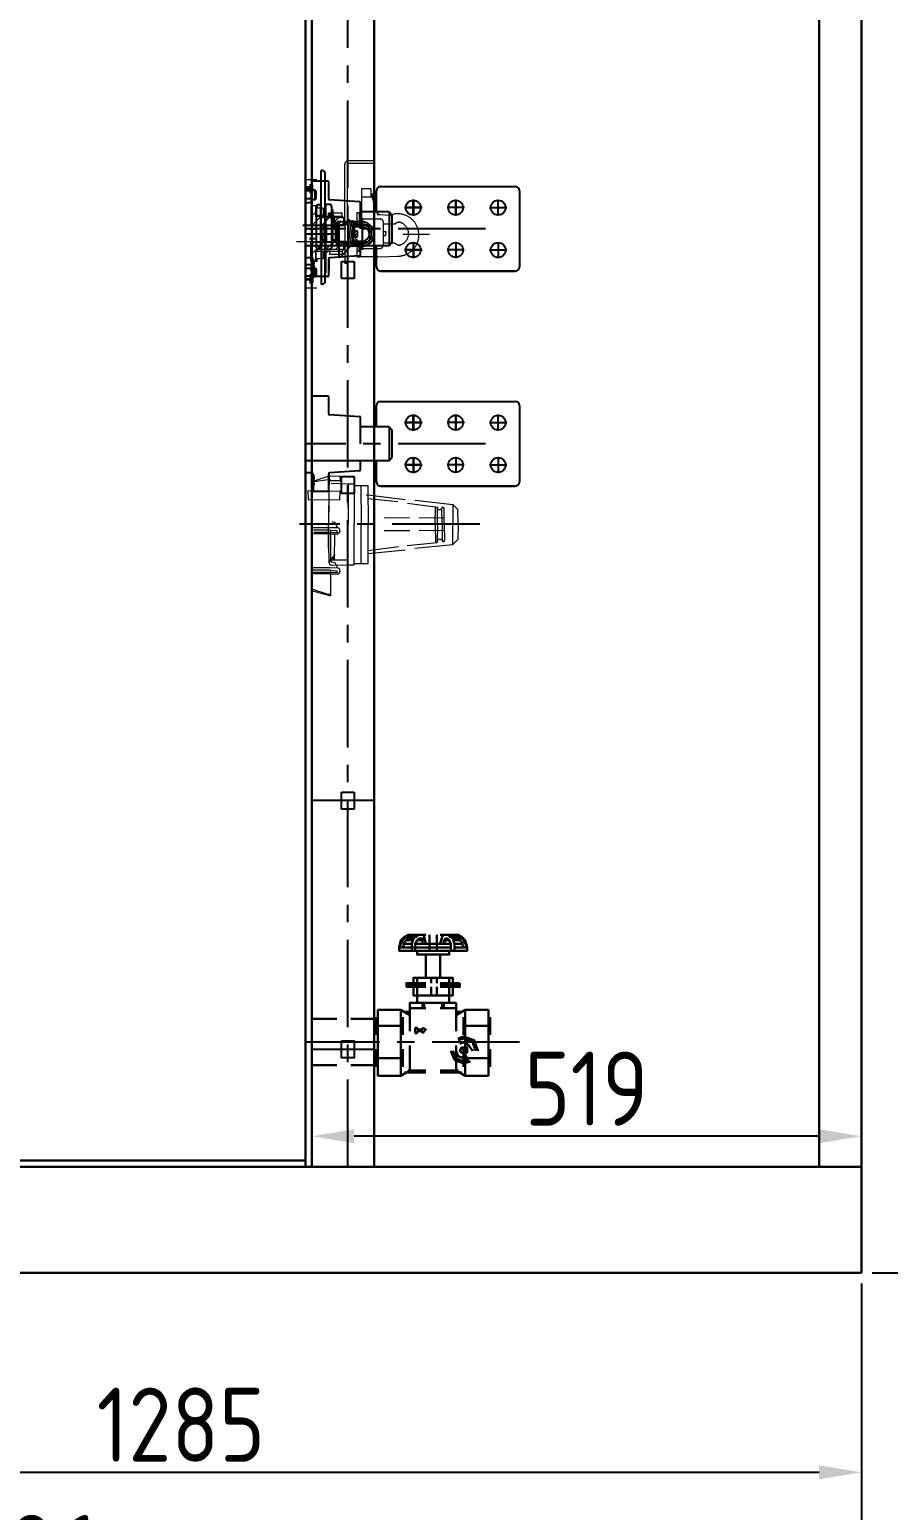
# Model space of a CAD drawing. Header units: millimetres. Extents: x 70841 to 133731, y -170061 to -164340.
# Drawn here: x 129976 to 130787, y -167430 to -166032 of the extents above; entities that cross this region are included whole.
import ezdxf

# ---------------------------------------------------------------- set-up
doc = ezdxf.new("R2010")
doc.units = ezdxf.units.MM
doc.header["$LTSCALE"] = 13
doc.linetypes.add('CENTER', pattern=[50.8, 31.75, -6.35, 6.35, -6.35])
doc.linetypes.add('CENTERX2', pattern=[101.6, 63.5, -12.7, 12.7, -12.7])
doc.layers.get('0').update_dxf_attribs({"color": 1, "linetype": 'CENTER'})
for name, color, linetype in [('1', 4, 'Continuous'), ('10', 1, 'Continuous'), ('C00-00-00', 7, 'Continuous'), ('器身绝缘0', 4, 'Continuous'), ('粗实线', 4, 'Continuous')]:
    doc.layers.add(name, color=color, linetype=linetype)
doc.layers.add('标注、文本', color=3, linetype='Continuous', lineweight=25)
doc.styles.get("Standard").update_dxf_attribs({"font": 'gbenor.shx', "bigfont": 'gbcbig.shx'})
doc.dimstyles.new('1-15', dxfattribs={"dimscale": 20, "dimtxt": 3.5, "dimasz": 2, "dimexe": 1.5, "dimexo": 0.5, "dimgap": 0.5, "dimtad": 1, "dimtoh": 1, "dimdec": 1, "dimdsep": 46, "dimtxsty": 'Standard', "dimcen": 2.5, "dimclrd": 3, "dimclre": 3, "dimclrt": 3, "dimadec": 0, "dimazin": 2, "dimtfac": 1, "dimtdec": 1, "dimtmove": 0, "dimatfit": 2, "dimfxl": 1, "dimarcsym": 0})

# ---------------------------------------------------------------- blocks, each defined once
blk = doc.blocks.new('A$C4C206FB1')
at = {"layer": '标注、文本', "color": 4, "lineweight": 30}
for points in [[(58.52, 85.61), (56.35, 84.53), (54.19, 82.36)], [(58.52, 84.53), (56.35, 83.45), (55.27, 82.36)], [(58.52, 83.45), (57.44, 82.36), (56.35, 81.28)], [(58.52, 82.36), (57.44, 82.36), (56.35, 81.28)], [(68.28, 85.61), (65.02, 85.61), (61.77, 83.45), (60.69, 80.2)], [(65.02, 83.45), (63.94, 82.36), (62.86, 80.2)], [(65.02, 82.36), (63.94, 82.36), (62.86, 80.2)], [(67.19, 80.2), (67.19, 82.36), (67.19, 83.45), (66.11, 83.45)], [(67.19, 82.36), (66.11, 82.36)], [(67.19, 82.36), (67.19, 80.2)], [(69.36, 80.2), (68.28, 84.53), (68.28, 85.61)], [(78.03, 80.2), (79.11, 84.53), (80.2, 85.61)], [(78.03, 85.61), (88.87, 85.61)], [(81.28, 83.45), (80.2, 82.36)], [(80.2, 80.2), (81.28, 82.36)], [(86.7, 80.2), (85.61, 83.45), (82.36, 85.61)], [(84.53, 80.2), (83.45, 82.36), (82.36, 83.45)], [(84.53, 80.2), (83.45, 82.36), (82.36, 82.36)], [(93.2, 82.36), (91.03, 84.53), (88.87, 85.61)], [(92.12, 82.36), (91.03, 83.45), (88.87, 84.53)], [(91.03, 81.28), (89.95, 82.36), (88.87, 83.45)], [(91.03, 81.28), (89.95, 82.36), (88.87, 82.36)], [(69.36, 75.86), (53.1, 75.86), (53.1, 78.03)], [(69.36, 75.86), (53.1, 75.86), (53.1, 78.03), (60.69, 78.03)], [(62.86, 75.86), (62.86, 80.2), (62.86, 78.03)], [(62.86, 78.03), (84.53, 78.03)], [(94.28, 78.03), (94.28, 75.86), (78.03, 75.86)], [(86.7, 78.03), (94.28, 78.03), (94.28, 75.86), (78.03, 75.86)], [(84.53, 75.86), (84.53, 80.2), (84.53, 78.03)], [(69.36, 55.27), (57.44, 55.27), (57.44, 56.35), (69.36, 56.35)], [(69.36, 54.19), (57.44, 54.19), (57.44, 55.27), (69.36, 55.27)], [(61.77, 56.35), (61.77, 59.61), (85.61, 59.61), (85.61, 56.35)], [(85.61, 54.19), (85.61, 48.77), (61.77, 48.77), (61.77, 54.19)], [(89.95, 56.35), (89.95, 55.27), (78.03, 55.27)], [(78.03, 56.35), (89.95, 56.35)], [(89.95, 55.27), (89.95, 54.19), (78.03, 54.19)], [(78.03, 55.27), (89.95, 55.27)], [(40.1, 40.1), (40.1, 30.34), (40.1, 10.84), (40.1, 0)], [(54.19, 40.1), (54.19, 30.34), (54.19, 10.84), (54.19, 0)], [(69.36, 41.18), (59.61, 41.18), (59.61, 44.43), (69.36, 44.43)], [(59.61, 41.18), (59.61, 27.09)], [(87.78, 44.43), (87.78, 41.18), (78.03, 41.18)], [(78.03, 44.43), (87.78, 44.43)], [(87.78, 41.18), (87.78, 27.09)], [(107.29, 40.1), (107.29, 30.34), (93.2, 30.34)], [(93.2, 40.1), (93.2, 30.34), (93.2, 10.84), (93.2, 0)], [(107.29, 40.1), (107.29, 30.34), (107.29, 10.84), (107.29, 0)], [(0, 34.68), (15.17, 34.68)], [(23.84, 34.68), (39.01, 34.68)], [(39.01, 24.93), (39.01, 35.76)], [(62.86, 29.26), (63.94, 29.26), (63.94, 28.18)], [(62.86, 29.26), (62.86, 28.18)], [(62.86, 26.01), (63.94, 26.01), (63.94, 27.09)], [(67.19, 26.01), (67.19, 27.09), (63.94, 27.09)], [(67.19, 29.26), (69.36, 28.18), (67.19, 26.01)], [(67.19, 29.26), (67.19, 28.18)], [(108.37, 24.93), (108.37, 35.76)], [(59.61, 18.42), (59.61, 3.25)], [(87.78, 18.42), (87.78, 3.25), (93.2, 0)], [(100.79, 15.17), (98.62, 21.67), (92.12, 23.84), (88.87, 22.76)], [(99.7, 15.17), (97.54, 20.59), (92.12, 22.76), (88.87, 21.67)], [(97.54, 15.17), (95.37, 18.42), (92.12, 20.59), (89.95, 19.51)], [(55.27, 16.26), (55.27, 5.42)], [(84.53, 15.17), (86.7, 9.75), (92.12, 7.59), (96.45, 8.67)], [(85.61, 15.17), (87.78, 10.84), (92.12, 8.67), (95.37, 9.75)], [(87.78, 15.17), (88.87, 11.92), (92.12, 10.84), (94.28, 11.92)], [(92.12, 16.26), (92.12, 5.42)], [(107.29, 10.84), (93.2, 10.84)], [(99.7, 15.17), (99.7, 16.26)], [(100.79, 15.17), (100.79, 16.26)], [(0, 6.5), (15.17, 6.5)], [(23.84, 6.5), (39.01, 6.5)], [(56.35, 2.17), (69.36, 2.17)], [(58.52, 3.25), (69.36, 3.25)], [(78.03, 3.25), (87.78, 3.25)], [(78.03, 3.25), (88.87, 3.25)], [(78.03, 2.17), (91.03, 2.17)]]:
    blk.add_lwpolyline(points, dxfattribs=at)
for points in [[(83.45, 75.86), (83.45, 73.69), (63.94, 73.69), (63.94, 75.86)], [(78.03, 73.69), (78.03, 59.61), (69.36, 59.61), (69.36, 73.69)], [(83.45, 48.77), (83.45, 44.43), (63.94, 44.43), (63.94, 48.77)], [(94.28, 15.17), (94.28, 17.34), (92.12, 17.34), (91.03, 17.34), (89.95, 15.17), (91.03, 14.09), (92.12, 14.09), (94.28, 14.09)], [(93.2, 15.17), (93.2, 16.26), (92.12, 16.26), (92.12, 15.17)]]:
    blk.add_lwpolyline(points, close=True, dxfattribs=at)
for points in [[(53.1, 78.03), (53.1, 78.03), (54.19, 82.36), (54.19, 82.36)], [(53.1, 78.03), (53.1, 78.03), (55.27, 82.36), (55.27, 82.36)], [(55.27, 78.03), (55.27, 78.03), (56.35, 81.28), (56.35, 81.28)], [(55.27, 78.03), (55.27, 78.03), (56.35, 81.28), (56.35, 81.28)], [(58.52, 85.61), (58.52, 85.61), (69.36, 85.61), (69.36, 85.61)], [(58.52, 84.53), (58.52, 84.53), (63.94, 84.53), (63.94, 84.53)], [(58.52, 83.45), (58.52, 83.45), (61.77, 83.45), (61.77, 83.45)], [(58.52, 82.36), (58.52, 82.36), (61.77, 82.36), (61.77, 82.36)], [(65.02, 83.45), (65.02, 83.45), (66.11, 83.45), (66.11, 83.45)], [(65.02, 82.36), (65.02, 82.36), (66.11, 82.36), (66.11, 82.36)], [(71.53, 85.61), (71.53, 85.61), (71.53, 75.86), (71.53, 75.86)], [(75.86, 85.61), (75.86, 85.61), (75.86, 75.86), (75.86, 75.86)], [(79.11, 84.53), (79.11, 84.53), (79.11, 85.61), (79.11, 85.61)], [(82.36, 85.61), (82.36, 85.61), (80.2, 85.61), (80.2, 85.61)], [(80.2, 82.36), (80.2, 82.36), (80.2, 80.2), (80.2, 80.2)], [(82.36, 83.45), (82.36, 83.45), (81.28, 83.45), (81.28, 83.45)], [(82.36, 82.36), (82.36, 82.36), (81.28, 82.36), (81.28, 82.36)], [(88.87, 84.53), (88.87, 84.53), (83.45, 84.53), (83.45, 84.53)], [(88.87, 83.45), (88.87, 83.45), (85.61, 83.45), (85.61, 83.45)], [(88.87, 82.36), (88.87, 82.36), (85.61, 82.36), (85.61, 82.36)], [(92.12, 78.03), (92.12, 78.03), (91.03, 81.28), (91.03, 81.28)], [(92.12, 78.03), (92.12, 78.03), (91.03, 81.28), (91.03, 81.28)], [(94.28, 78.03), (94.28, 78.03), (92.12, 82.36), (92.12, 82.36)], [(94.28, 78.03), (94.28, 78.03), (93.2, 82.36), (93.2, 82.36)], [(60.69, 78.03), (60.69, 78.03), (55.27, 78.03), (55.27, 78.03)], [(56.35, 80.2), (56.35, 80.2), (60.69, 80.2), (60.69, 80.2)], [(60.69, 80.2), (60.69, 80.2), (60.69, 75.86), (60.69, 75.86)], [(60.69, 78.03), (60.69, 78.03), (62.86, 78.03), (62.86, 78.03)], [(62.86, 80.2), (62.86, 80.2), (84.53, 80.2), (84.53, 80.2)], [(84.53, 78.03), (84.53, 78.03), (62.86, 78.03), (62.86, 78.03)], [(86.7, 80.2), (86.7, 80.2), (91.03, 80.2), (91.03, 80.2)], [(91.03, 80.2), (91.03, 80.2), (86.7, 80.2), (86.7, 80.2)], [(86.7, 80.2), (86.7, 80.2), (86.7, 75.86), (86.7, 75.86)], [(94.28, 78.03), (94.28, 78.03), (86.7, 78.03), (86.7, 78.03)], [(86.7, 78.03), (86.7, 78.03), (92.12, 78.03), (92.12, 78.03)], [(94.28, 75.86), (94.28, 75.86), (94.28, 78.03), (94.28, 78.03)], [(63.94, 59.61), (63.94, 59.61), (63.94, 56.35), (63.94, 56.35)], [(63.94, 54.19), (63.94, 54.19), (63.94, 48.77), (63.94, 48.77)], [(72.61, 59.61), (72.61, 59.61), (72.61, 56.35), (72.61, 56.35)], [(72.61, 54.19), (72.61, 54.19), (72.61, 48.77), (72.61, 48.77)], [(75.86, 59.61), (75.86, 59.61), (75.86, 56.35), (75.86, 56.35)], [(75.86, 54.19), (75.86, 54.19), (75.86, 48.77), (75.86, 48.77)], [(83.45, 59.61), (83.45, 59.61), (83.45, 56.35), (83.45, 56.35)], [(83.45, 54.19), (83.45, 54.19), (83.45, 48.77), (83.45, 48.77)], [(40.1, 40.1), (40.1, 40.1), (46.6, 40.1), (46.6, 40.1)], [(40.1, 30.34), (40.1, 30.34), (40.1, 40.1), (40.1, 40.1)], [(46.6, 40.1), (46.6, 40.1), (54.19, 40.1), (54.19, 40.1)], [(54.19, 40.1), (54.19, 40.1), (59.61, 36.85), (59.61, 36.85)], [(56.35, 39.01), (56.35, 39.01), (59.61, 39.01), (59.61, 39.01)], [(58.52, 37.93), (58.52, 37.93), (59.61, 37.93), (59.61, 37.93)], [(67.19, 44.43), (67.19, 44.43), (67.19, 41.18), (67.19, 41.18)], [(68.28, 44.43), (68.28, 44.43), (68.28, 41.18), (68.28, 41.18)], [(79.11, 44.43), (79.11, 44.43), (79.11, 41.18), (79.11, 41.18)], [(80.2, 44.43), (80.2, 44.43), (80.2, 41.18), (80.2, 41.18)], [(93.2, 40.1), (93.2, 40.1), (87.78, 36.85), (87.78, 36.85)], [(87.78, 39.01), (87.78, 39.01), (91.03, 39.01), (91.03, 39.01)], [(87.78, 37.93), (87.78, 37.93), (88.87, 37.93), (88.87, 37.93)], [(107.29, 40.1), (107.29, 40.1), (93.2, 40.1), (93.2, 40.1)], [(40.1, 30.34), (40.1, 30.34), (46.6, 30.34), (46.6, 30.34)], [(46.6, 30.34), (46.6, 30.34), (54.19, 30.34), (54.19, 30.34)], [(55.27, 35.76), (55.27, 35.76), (55.27, 24.93), (55.27, 24.93)], [(62.86, 26.01), (62.86, 26.01), (62.86, 28.18), (62.86, 28.18)], [(63.94, 28.18), (63.94, 28.18), (67.19, 28.18), (67.19, 28.18)], [(92.12, 35.76), (92.12, 35.76), (92.12, 24.93), (92.12, 24.93)], [(39.01, 5.42), (39.01, 5.42), (39.01, 16.26), (39.01, 16.26)], [(40.1, 10.84), (40.1, 10.84), (46.6, 10.84), (46.6, 10.84)], [(46.6, 10.84), (46.6, 10.84), (54.19, 10.84), (54.19, 10.84)], [(97.54, 15.17), (97.54, 15.17), (97.54, 16.26), (97.54, 16.26)], [(108.37, 5.42), (108.37, 5.42), (108.37, 16.26), (108.37, 16.26)], [(54.19, 0), (54.19, 0), (59.61, 3.25), (59.61, 3.25)], [(59.61, 3.25), (59.61, 3.25), (69.36, 3.25), (69.36, 3.25)], [(45.52, 0), (45.52, 0), (40.1, 0), (40.1, 0)], [(54.19, 0), (54.19, 0), (45.52, 0), (45.52, 0)], [(93.2, 0), (93.2, 0), (107.29, 0), (107.29, 0)]]:
    blk.add_open_spline(points, degree=3, dxfattribs=at)
blk = doc.blocks.new('1235')
at = {"layer": '1', "color": 1, "linetype": 'CENTERX2', "lineweight": -3, "ltscale": 0.1}
blk.add_line((113019.6, -165750.1), (112849.5, -165750.1), dxfattribs=at)
at = {"layer": '粗实线'}
for p, q in [((112855.5, -165750.1), (112855.5, -165706.1)), ((112870.5, -165705.1), (112856.5, -165705.1)), ((112871.5, -165721.7), (112871.5, -165706.1)), ((112855.5, -165750.1), (112855.5, -165710.1)), ((112855.5, -165750.1), (112855.5, -165710.1)), ((112871.5, -165721.7), (112871.5, -165711.1)), ((112871.5, -165721.7), (112871.5, -165711.1)), ((112900.5, -165724.6), (112872.4, -165722.7)), ((112900.5, -165724.6), (112872.4, -165722.7)), ((112916.5, -165734.1), (112916.5, -165714.1)), ((112916.5, -165734.1), (112916.5, -165719.1)), ((112920.5, -165710.1), (113047.6, -165710.1)), ((112951.4, -165737.5), (112951.4, -165722.5)), ((112951.5, -165722.7), (112951.5, -165737.7)), ((112951.5, -165722.8), (112951.5, -165737.8)), ((112951.6, -165737.4), (112951.6, -165722.5)), ((112951.6, -165737.5), (112951.6, -165722.5)), ((112991.5, -165737.5), (112991.5, -165722.5)), ((112991.6, -165722.7), (112991.6, -165737.7)), ((113031.6, -165737.6), (113031.6, -165722.6)), ((113051.6, -165714.1), (113051.6, -165786.1)), ((112901.5, -165750.1), (112901.5, -165725.5)), ((112901.5, -165750.1), (112901.5, -165725.6)), ((112928.5, -165734.1), (112901.5, -165734.1)), ((112928.5, -165734.1), (112931.5, -165737.1)), ((112928.5, -165734.1), (112928.5, -165766.1)), ((112928.5, -165734.1), (112931.5, -165737.1)), ((112928.5, -165734.1), (112928.5, -165766.1)), ((112931.5, -165763.1), (112931.5, -165737.1)), ((112931.5, -165763.1), (112931.5, -165737.1)), ((112959.4, -165730.1), (112943.2, -165730.1)), ((112959.4, -165730.1), (112943.2, -165730.1)), ((112959.5, -165730), (112943.3, -165730)), ((112959.5, -165730.2), (112943.3, -165730.2)), ((112959.5, -165730.2), (112943.3, -165730.2)), ((112959.6, -165730), (112943.4, -165730)), ((112999.5, -165730.1), (112983.3, -165730.1)), ((112999.5, -165730.1), (112983.3, -165730.1)), ((112999.5, -165730.1), (112983.3, -165730.1)), ((112999.6, -165730.1), (112983.4, -165730.1)), ((113039.6, -165730.2), (113023.4, -165730.2)), ((113039.6, -165730.2), (113023.4, -165730.2)), ((112928.5, -165766.1), (112931.5, -165763.1)), ((112928.5, -165766.1), (112931.5, -165763.1)), ((112951.4, -165762.7), (112951.4, -165777.7)), ((112951.6, -165762.7), (112951.6, -165777.7)), ((112951.6, -165762.8), (112951.6, -165777.8)), ((112991.5, -165762.7), (112991.5, -165777.7)), ((113031.6, -165762.8), (113031.6, -165777.8)), ((112928.5, -165766.1), (112849.5, -165766.1)), ((112855, -165777.6), (112849.5, -165777.6)), ((112871.5, -165778.5), (112871.5, -165789.1)), ((112871.5, -165794.1), (112871.5, -165778.5)), ((112871.5, -165778.6), (112871.5, -165789.1)), ((112900.5, -165775.7), (112872.4, -165777.6)), ((112900.5, -165775.7), (112872.4, -165777.6)), ((112901.5, -165774.7), (112901.5, -165766.1)), ((112901.5, -165774.7), (112901.5, -165766.1)), ((112916.5, -165786.1), (112916.5, -165766.1)), ((112959.4, -165770.1), (112943.2, -165770.1)), ((112959.4, -165770.1), (112943.2, -165770.1)), ((112959.5, -165770.2), (112943.3, -165770.2)), ((112959.6, -165770.2), (112943.4, -165770.2)), ((112999.5, -165770.1), (112983.3, -165770.1)), ((112999.5, -165770.1), (112983.3, -165770.1)), ((113039.6, -165770.2), (113023.4, -165770.2)), ((113039.6, -165770.2), (113023.4, -165770.2)), ((112857, -165779.6), (112857, -165781.4)), ((112857, -165781.4), (112857.5, -165781.4)), ((112857.5, -165783.3), (112857, -165783.3)), ((112857, -165783.3), (112857, -165784.3)), ((112857, -165784.3), (112857.5, -165784.3)), ((112857, -165784.3), (112857.5, -165784.3)), ((112857.5, -165786.2), (112857, -165786.2)), ((112857, -165786.2), (112857, -165787.2)), ((112857, -165787.2), (112857.5, -165787.2)), ((112857, -165787.2), (112857.5, -165787.2)), ((112857, -165794.1), (112857, -165789.1)), ((112857.5, -165789.1), (112857, -165789.1)), ((112857.5, -165781.4), (112857.5, -165783.3)), ((112857.5, -165784.3), (112857.5, -165786.2)), ((112857.5, -165787.2), (112857.5, -165789.1)), ((112883.5, -165781.1), (112895.5, -165781.1)), ((112883.5, -165797.1), (112883.5, -165781.1)), ((112895.5, -165781.1), (112895.5, -165797.1)), ((113047.6, -165790.1), (112920.5, -165790.1)), ((112920.5, -165790.1), (113047.6, -165790.1)), ((112870.5, -165795.1), (112858, -165795.1)), ((112895.5, -165797.1), (112883.5, -165797.1))]:
    blk.add_line(p, q, dxfattribs=at)
for centre in [(112951.3, -165730.1), (112991.4, -165730.1), (113031.5, -165730.2), (112951.3, -165770.1), (112991.4, -165770.1), (113031.5, -165770.2)]:
    blk.add_circle(centre, 7, dxfattribs=at)
for centre, radius, start, end in [((112856.5, -165706.1), 1, 90, 180), ((112870.5, -165706.1), 1, 0, 90), ((112872.5, -165721.7), 1, 180, 266.1859), ((112872.5, -165721.7), 1, 180, 266.1859), ((112872.5, -165721.7), 1, 180, 266.1859), ((112920.5, -165714.1), 4, 90, 180), ((113047.6, -165714.1), 4, 0, 90), ((112900.5, -165725.6), 1, 0, 86.1859), ((112900.5, -165725.5), 1, 0, 86.1859), ((112855, -165779.6), 2, 0, 90), ((112855, -165779.6), 2, 0, 90), ((112872.5, -165778.5), 1, 93.8141, 180), ((112872.5, -165778.6), 1, 93.8141, 180), ((112872.5, -165778.5), 1, 93.8141, 180), ((112900.5, -165774.7), 1, 273.8141, 0), ((112900.5, -165774.7), 1, 273.8141, 0), ((112920.5, -165786.1), 4, 180, 270), ((113047.6, -165786.1), 4, 270, 0), ((112858, -165794.1), 1, 180, 270), ((112870.5, -165794.1), 1, 270, 0)]:
    blk.add_arc(centre, radius, start, end, dxfattribs=at)
blk = doc.blocks.new('1250')
at = {"layer": '1', "color": 1, "linetype": 'CENTERX2', "lineweight": -3, "ltscale": 0.1}
blk.add_line((113627.7, -165750.1), (113457.5, -165750.1), dxfattribs=at)
at = {"layer": 'C00-00-00', "lineweight": 0}
for points in [[(113486.9, -165704.8), (113484.7, -165705), (113468.9, -165710.1)], [(113469.1, -165750.2), (113468.9, -165710.1), (113487, -165707.7)], [(113486.9, -165704.8), (113495.7, -165704.6), (113496.1, -165709.1), (113486.6, -165709.1)], [(113487.5, -165711.5), (113503.4, -165712.2), (113509.2, -165712.1), (113509.2, -165750)], [(113509.2, -165712.1), (113509.6, -165713.7), (113522, -165713.6), (113522.3, -165750.1)], [(113515.5, -165713.6), (113515.8, -165750.1)], [(113520.6, -165722.8), (113522.2, -165722.4), (113557.5, -165726.9)], [(113485.2, -165727.7), (113485.1, -165750.3)], [(113559.7, -165730.3), (113588, -165734)], [(113566.8, -165727.6), (113602.4, -165731.5), (113602.4, -165750.4)], [(113587.8, -165734.6), (113588.2, -165736.2), (113589.6, -165736.5), (113591.1, -165736.1), (113592.1, -165734.9)], [(113593, -165734.4), (113592.3, -165734.2), (113592.1, -165734.9)], [(113594.3, -165750.7), (113594.2, -165735.4), (113593.7, -165734.5), (113593, -165734.4)], [(113607.5, -165750.1), (113607.1, -165736.2), (113602.4, -165731.5)], [(113469.1, -165750.2), (113468.8, -165789.5), (113469.2, -165791), (113470.6, -165791.3)], [(113487.6, -165783.6), (113485.9, -165784.7), (113485.5, -165786.8), (113485.8, -165788.3), (113487.9, -165788.8), (113503.2, -165788.7), (113509.1, -165788.6), (113509.2, -165750)], [(113486.7, -165759.4), (113486.8, -165784.2), (113501.4, -165783.9), (113503, -165783.5), (113503.3, -165782.1), (113503.4, -165750.1)], [(113493.8, -165753.7), (113491.3, -165748.8), (113488.5, -165748.1)], [(113509.4, -165787.2), (113522.5, -165787.3), (113522.3, -165750.1)], [(113561.5, -165744.6), (113537.5, -165744.2)], [(113566.6, -165772.7), (113602.4, -165769.3), (113602.4, -165750.4)], [(113594.3, -165744.2), (113570.3, -165744.4)], [(113607.5, -165750.1), (113607.1, -165764.6), (113602.4, -165769.3)], [(113486.7, -165759.4), (113486.8, -165784.2), (113487.3, -165785), (113488.5, -165786)], [(113486.7, -165759.4), (113493.9, -165759.6)], [(113486.8, -165755.8), (113487, -165758)], [(113486.8, -165755.8), (113487, -165758)], [(113489, -165783.9), (113486.8, -165784.2), (113490.6, -165783.6), (113491, -165759.6)], [(113493.5, -165758), (113493.2, -165756.5), (113491.8, -165756.2)], [(113495.9, -165757.1), (113495.6, -165755.6), (113495.2, -165754.1), (113493.8, -165753.7)], [(113493.9, -165759.6), (113494.9, -165758.4), (113495.9, -165757.1)], [(113561.7, -165756.3), (113537.6, -165756.6)], [(113594.4, -165756.6), (113570.5, -165756.1)], [(113592.3, -165765.5), (113591.1, -165764.5), (113589.7, -165764.2), (113588.2, -165764.6), (113587.7, -165766.7)], [(113593.5, -165766.6), (113594.2, -165766.7), (113594.6, -165765.3)], [(113522.5, -165777.8), (113557.5, -165774.3)], [(113559.2, -165770.3), (113587.5, -165767.4)], [(113592.3, -165765.5), (113592.9, -165766.4), (113593.5, -165766.6)], [(113468.8, -165789.5), (113469, -165791.7), (113469.4, -165793.3), (113470.8, -165793.6)], [(113468.8, -165798.9), (113469, -165791.7)], [(113493.8, -165791.6), (113491.3, -165786.7), (113488.5, -165786)], [(113495.9, -165795), (113495.6, -165793.5), (113495.2, -165791.9), (113493.8, -165791.6)], [(113468.5, -165793.8), (113469.6, -165795.5), (113471, -165795.8)], [(113470.7, -165797.2), (113469.1, -165797.6), (113468.8, -165798.9)], [(113486.7, -165797.2), (113493.9, -165797.5)], [(113493.5, -165795.9), (113493.2, -165794.4), (113491.8, -165794.1)], [(113493.9, -165797.5), (113494.8, -165796.9), (113495.9, -165795)], [(113468.5, -165812.7), (113485, -165817.2), (113487, -165817.7), (113486.8, -165815.5)], [(113468.9, -165811.3), (113484.4, -165816.4), (113486.7, -165816.2)]]:
    blk.add_lwpolyline(points, dxfattribs=at)
blk.add_lwpolyline([(113465.8, -165726.9), (113495.6, -165727.2), (113495.9, -165719.3), (113465.5, -165718.8)], close=True, dxfattribs=at)
for points in [[(113485.4, -165714.6), (113485.4, -165714.6), (113485.1, -165750.3), (113485.1, -165750.3)], [(113503.3, -165718.8), (113503.3, -165718.8), (113503.4, -165750.1), (113503.4, -165750.1)], [(113503.4, -165712.2), (113503.4, -165712.2), (113503.4, -165750.1), (113503.4, -165750.1)], [(113522.1, -165726), (113522.1, -165726), (113550.5, -165728.9), (113550.5, -165728.9)], [(113585.7, -165750.2), (113585.7, -165750.2), (113585.9, -165733.5), (113585.9, -165733.5)], [(113587.8, -165750.7), (113587.8, -165750.7), (113588, -165734), (113588, -165734)], [(113592.2, -165750.2), (113592.2, -165750.2), (113592.1, -165734.9), (113592.1, -165734.9)], [(113593, -165734.4), (113593, -165734.4), (113593.1, -165733.7), (113593.1, -165733.7)], [(113485, -165772.8), (113485, -165772.8), (113485.1, -165750.3), (113485.1, -165750.3)], [(113485.5, -165786.8), (113485.5, -165786.8), (113485.1, -165750.3), (113485.1, -165750.3)], [(113503.2, -165788.7), (113503.2, -165788.7), (113503.4, -165750.1), (113503.4, -165750.1)], [(113515.9, -165787.2), (113515.9, -165787.2), (113515.8, -165750.1), (113515.8, -165750.1)], [(113585.7, -165750.2), (113585.7, -165750.2), (113586, -165767.7), (113586, -165767.7)], [(113587.8, -165750.7), (113587.8, -165750.7), (113587.5, -165767.4), (113587.5, -165767.4)], [(113592.2, -165750.2), (113592.2, -165750.2), (113592.2, -165766.2), (113592.2, -165766.2)], [(113594.3, -165750.7), (113594.3, -165750.7), (113594.6, -165765.3), (113594.6, -165765.3)], [(113486.6, -165753.5), (113486.6, -165753.5), (113470.6, -165753.5), (113470.6, -165753.5)], [(113486.7, -165759.4), (113486.7, -165759.4), (113470.7, -165759.3), (113470.7, -165759.3)], [(113486.8, -165755.8), (113486.8, -165755.8), (113470.8, -165755.7), (113470.8, -165755.7)], [(113487, -165758), (113487, -165758), (113471, -165757.9), (113471, -165757.9)], [(113493.8, -165753.7), (113493.8, -165753.7), (113486.6, -165753.5), (113486.6, -165753.5)], [(113486.8, -165755.8), (113486.8, -165755.8), (113491.8, -165756.2), (113491.8, -165756.2)], [(113487, -165758), (113487, -165758), (113493.5, -165758), (113493.5, -165758)], [(113493.5, -165758), (113493.5, -165758), (113493.7, -165757.3), (113493.7, -165757.3)], [(113491, -165778.6), (113491, -165778.6), (113486.8, -165784.2), (113486.8, -165784.2)], [(113522.4, -165774.9), (113522.4, -165774.9), (113550.9, -165771.3), (113550.9, -165771.3)], [(113486.6, -165791.4), (113486.6, -165791.4), (113470.6, -165791.3), (113470.6, -165791.3)], [(113485.5, -165786.8), (113485.5, -165786.8), (113485.6, -165786.1), (113485.6, -165786.1)], [(113493.8, -165791.6), (113493.8, -165791.6), (113486.6, -165791.4), (113486.6, -165791.4)], [(113487.6, -165783.6), (113487.6, -165783.6), (113503.6, -165783.7), (113503.6, -165783.7)], [(113490.5, -165780.6), (113490.5, -165780.6), (113489, -165783.9), (113489, -165783.9)], [(113468.8, -165798.9), (113468.8, -165798.9), (113468.5, -165812.7), (113468.5, -165812.7)], [(113486.7, -165797.2), (113486.7, -165797.2), (113470.7, -165797.2), (113470.7, -165797.2)], [(113486.8, -165793.6), (113486.8, -165793.6), (113470.8, -165793.6), (113470.8, -165793.6)], [(113487, -165795.9), (113487, -165795.9), (113471, -165795.8), (113471, -165795.8)], [(113486.7, -165797.2), (113486.7, -165797.2), (113487, -165817.7), (113487, -165817.7)], [(113486.8, -165793.6), (113486.8, -165793.6), (113487, -165795.9), (113487, -165795.9)], [(113486.8, -165793.6), (113486.8, -165793.6), (113491.8, -165794.1), (113491.8, -165794.1)], [(113487, -165795.9), (113487, -165795.9), (113493.5, -165795.9), (113493.5, -165795.9)], [(113493.5, -165795.9), (113493.5, -165795.9), (113493.7, -165795.2), (113493.7, -165795.2)]]:
    blk.add_open_spline(points, degree=3, dxfattribs=at)
blk = doc.blocks.new('*D1756')
at = {"layer": 'Defpoints', "color": 0, "transparency": 16777216}
for p in [(130242.4, -167076.9), (130242.4, -167105.9), (130761.4, -167205.9)]:
    blk.add_point(p, dxfattribs=at)
at = {"layer": '标注、文本', "color": 3, "lineweight": -2, "transparency": 16777216}
for p, q in [((130242.4, -167095.9), (130242.4, -167046.9)), ((130761.4, -167195.9), (130761.4, -167046.9)), ((130721.4, -167076.9), (130282.4, -167076.9))]:
    blk.add_line(p, q, dxfattribs=at)
at = {"layer": '标注、文本', "color": 3, "transparency": 16777216}
for points in [[(130282.4, -167070.2), (130282.4, -167083.5), (130242.4, -167076.9)], [(130721.4, -167070.2), (130721.4, -167083.5), (130761.4, -167076.9)]]:
    blk.add_solid(points, dxfattribs=at)
at = {"layer": '标注、文本', "color": 3, "transparency": 16777216, "insert": (130501.9, -167031.9), "char_height": 70, "attachment_point": 5}
blk.add_mtext('519', dxfattribs=at)
blk = doc.blocks.new('*D1757')
at = {"layer": 'Defpoints', "color": 0, "transparency": 16777216}
for p in [(129476.4, -167205.9), (130761.4, -167205.9), (129476.4, -167394.3)]:
    blk.add_point(p, dxfattribs=at)
at = {"layer": '标注、文本', "color": 3, "lineweight": -2, "transparency": 16777216}
for p, q in [((129476.4, -167215.9), (129476.4, -167424.3)), ((130761.4, -167215.9), (130761.4, -167424.3)), ((130721.4, -167394.3), (129516.4, -167394.3))]:
    blk.add_line(p, q, dxfattribs=at)
at = {"layer": '标注、文本', "color": 3, "transparency": 16777216}
for points in [[(129516.4, -167387.6), (129516.4, -167400.9), (129476.4, -167394.3)], [(130721.4, -167387.6), (130721.4, -167400.9), (130761.4, -167394.3)]]:
    blk.add_solid(points, dxfattribs=at)
at = {"layer": '标注、文本', "color": 3, "transparency": 16777216, "insert": (130118.9, -167349.3), "char_height": 70, "attachment_point": 5}
blk.add_mtext('1285', dxfattribs=at)
blk = doc.blocks.new('*D1758')
at = {"layer": 'Defpoints', "color": 0, "transparency": 16777216}
for p in [(130761.4, -165556), (130940.9, -165556), (130761.4, -167205.9)]:
    blk.add_point(p, dxfattribs=at)
at = {"layer": '标注、文本', "color": 3, "lineweight": -2, "transparency": 16777216}
for p, q in [((130771.4, -165556), (130970.9, -165556)), ((130940.9, -167165.9), (130940.9, -165596)), ((130771.4, -167205.9), (130970.9, -167205.9))]:
    blk.add_line(p, q, dxfattribs=at)
at = {"layer": '标注、文本', "color": 3, "transparency": 16777216}
for points in [[(130934.2, -165596), (130947.5, -165596), (130940.9, -165556)], [(130934.2, -167165.9), (130947.5, -167165.9), (130940.9, -167205.9)]]:
    blk.add_solid(points, dxfattribs=at)
at = {"layer": '标注、文本', "color": 3, "transparency": 16777216, "insert": (130895.9, -166380.9), "char_height": 70, "attachment_point": 5, "rotation": 90}
blk.add_mtext('1650', dxfattribs=at)
blk = doc.blocks.new('*D1767')
at = {"layer": 'Defpoints', "color": 0, "transparency": 16777216}
for p in [(129165.2, -166953.9), (130761.4, -167205.9), (130761.4, -167514.4)]:
    blk.add_point(p, dxfattribs=at)
at = {"layer": '标注、文本', "color": 3, "lineweight": -2, "transparency": 16777216}
for p, q in [((129165.2, -166963.9), (129165.2, -167544.4)), ((130761.4, -167215.9), (130761.4, -167544.4)), ((129205.2, -167514.4), (130721.4, -167514.4))]:
    blk.add_line(p, q, dxfattribs=at)
at = {"layer": '标注、文本', "color": 3, "transparency": 16777216}
for points in [[(129205.2, -167507.7), (129205.2, -167521.1), (129165.2, -167514.4)], [(130721.4, -167507.7), (130721.4, -167521.1), (130761.4, -167514.4)]]:
    blk.add_solid(points, dxfattribs=at)
at = {"layer": '标注、文本', "color": 3, "transparency": 16777216, "insert": (129963.3, -167469.4), "char_height": 70, "attachment_point": 5}
blk.add_mtext('1596', dxfattribs=at)

msp = doc.modelspace()

# ---------------------------------------------------------------- linework, layer by layer
at = {"lineweight": 15}
for p, q in [((130277.14, -166155.595), (130300.644, -166155.595)), ((130300.644, -166155.595), (130300.644, -166158.095)), ((130273.64, -166213.494), (130273.64, -166159.095)), ((130276.14, -166212.994), (130276.14, -166159.095)), ((130277.14, -166158.095), (130300.644, -166158.095)), ((130236.371, -166173.35), (130247.118, -166173.35)), ((130298.152, -166190.076), (130289.365, -166190.076)), ((130298.152, -166187.1), (130298.152, -166190.076)), ((130300.371, -166190.076), (130300.204, -166190.076)), ((130276.14, -166211.991), (130277.56, -166235.791)), ((130276.14, -166212.35), (130279.544, -166235.97)), ((130281.535, -166235.793), (130278.124, -166212.17)), ((130273.64, -166216.491), (130273.64, -166232.45)), ((130276.14, -166212.994), (130276.14, -166232.451)), ((130279.543, -166213.022), (130282.598, -166235.216)), ((130281.542, -166213.066), (130284.597, -166235.15)), ((130283.085, -166224.223), (130282.597, -166213.772)), ((130309.84, -166222.477), (130312.374, -166222.477)), ((130309.84, -166226.477), (130312.374, -166226.477)), ((130312.374, -166222.477), (130312.374, -166224.477)), ((130312.374, -166226.477), (130312.374, -166224.477)), ((130328.34, -166225.001), (130353.534, -166225.001)), ((130262.485, -166232.443), (130228.107, -166232.443)), ((130273.64, -166232.45), (130273.64, -166252.858)), ((130276.14, -166232.451), (130276.14, -166252.858)), ((130287.14, -166241.564), (130287.14, -166232.458)), ((130276.14, -166252.858), (130273.64, -166252.858)), ((130287.14, -166241.564), (130284.84, -166241.564)), ((130236.371, -166275.604), (130247.118, -166275.604))]:
    msp.add_line(p, q, dxfattribs=at)
at = {"color": 0, "lineweight": 15}
for p, q in [((130289.365, -166182.4), (130289.365, -166210.462)), ((130298.152, -166182.4), (130298.152, -166187.1)), ((130247.64, -166198.194), (130241.64, -166198.194)), ((130241.64, -166198.194), (130241.64, -166216.494)), ((130247.64, -166198.194), (130247.64, -166199.494)), ((130298.14, -166186.564), (130299.088, -166186.246)), ((130298.152, -166187.1), (130299.1, -166186.782)), ((130298.152, -166187.1), (130304.852, -166207.1)), ((130299.088, -166186.246), (130301.433, -166193.246)), ((130299.1, -166186.782), (130301.445, -166193.782)), ((130300.485, -166193.564), (130301.433, -166193.246)), ((130300.497, -166194.1), (130301.445, -166193.782)), ((130246.14, -166199.494), (130247.64, -166199.494)), ((130246.14, -166207.994), (130246.14, -166199.494)), ((130253.14, -166200.494), (130246.14, -166200.494)), ((130246.14, -166200.494), (130246.14, -166207.994)), ((130253.14, -166207.494), (130246.14, -166207.494)), ((130246.14, -166207.994), (130271.14, -166207.994)), ((130253.14, -166207.994), (130246.14, -166207.994)), ((130247.64, -166199.494), (130247.64, -166200.494)), ((130251.64, -166209.494), (130251.64, -166207.994)), ((130272.64, -166209.494), (130251.64, -166209.494)), ((130253.14, -166200.494), (130253.14, -166207.494)), ((130253.14, -166200.494), (130253.14, -166201.994)), ((130253.14, -166207.494), (130253.14, -166207.994)), ((130253.14, -166207.994), (130259.14, -166207.994)), ((130259.14, -166204.994), (130271.14, -166204.994)), ((130271.14, -166207.994), (130271.14, -166204.994)), ((130272.64, -166209.494), (130271.14, -166207.994)), ((130272.64, -166212.994), (130272.64, -166209.494)), ((130284.84, -166204.564), (130284.84, -166216.494)), ((130284.84, -166204.564), (130287.14, -166204.564)), ((130287.14, -166204.564), (130287.14, -166205.564)), ((130287.14, -166204.564), (130287.14, -166216.491)), ((130290.14, -166210.564), (130306.84, -166210.564)), ((130304.84, -166206.564), (130318.689, -166207.042)), ((130241.006, -166216.494), (130242.204, -166216.494)), ((130242.206, -166216.494), (130254.206, -166216.494)), ((130242.206, -166216.494), (130254.206, -166216.494)), ((130243.404, -166216.494), (130255.404, -166216.494)), ((130243.64, -166216.494), (130265.64, -166216.494)), ((130244.042, -166216.494), (130264.542, -166216.494)), ((130253.006, -166216.494), (130253.006, -166218.494)), ((130253.006, -166218.494), (130253.006, -166230.494)), ((130256.306, -166218.494), (130253.006, -166218.494)), ((130253.468, -166217.103), (130254.859, -166218.494)), ((130254.711, -166216.494), (130253.504, -166217.701)), ((130254.346, -166217.981), (130253.865, -166218.462)), ((130253.95, -166216.462), (130253.982, -166216.494)), ((130253.982, -166216.494), (130255.687, -166218.2)), ((130254.956, -166218.494), (130254.707, -166218.743)), ((130254.832, -166216.373), (130254.711, -166216.494)), ((130254.859, -166218.494), (130255.047, -166218.681)), ((130255.905, -166217.546), (130254.956, -166218.494)), ((130255.104, -166216.494), (130255.887, -166217.276)), ((130255.624, -166216.704), (130255.188, -166217.139)), ((130256.306, -166216.494), (130256.306, -166218.494)), ((130256.306, -166218.494), (130256.306, -166230.494)), ((130257.506, -166216.494), (130262.506, -166216.494)), ((130257.506, -166216.494), (130262.506, -166216.494)), ((130258.704, -166216.494), (130263.704, -166216.494)), ((130261.306, -166216.494), (130261.306, -166218.494)), ((130261.306, -166218.494), (130261.306, -166230.494)), ((130261.306, -166218.494), (130264.606, -166218.494)), ((130261.706, -166217.483), (130262.717, -166218.494)), ((130262.204, -166216.859), (130261.714, -166217.349)), ((130262.016, -166216.67), (130263.78, -166218.434)), ((130263.691, -166216.494), (130262.485, -166217.701)), ((130262.814, -166218.494), (130262.612, -166218.696)), ((130262.717, -166218.494), (130262.967, -166218.744)), ((130262.732, -166216.264), (130262.962, -166216.494)), ((130263.327, -166217.981), (130262.814, -166218.494)), ((130262.962, -166216.494), (130264.186, -166217.718)), ((130263.697, -166216.488), (130263.691, -166216.494)), ((130264.606, -166216.494), (130264.606, -166218.494)), ((130264.606, -166218.494), (130264.606, -166230.494)), ((130265.64, -166213.994), (130266.64, -166212.994)), ((130265.64, -166216.494), (130265.64, -166213.994)), ((130266.64, -166212.994), (130272.64, -166212.994)), ((130268.44, -166216.494), (130268.44, -166212.994)), ((130268.44, -166213.494), (130273.64, -166213.494)), ((130268.44, -166214.994), (130268.44, -166216.494)), ((130268.44, -166216.294), (130273.64, -166216.294)), ((130272.64, -166212.994), (130273.64, -166212.994)), ((130296.84, -166216.491), (130296.84, -166232.463)), ((130309.84, -166213.564), (130309.84, -166221.064)), ((130320.84, -166215.634), (130309.84, -166215.634)), ((130309.84, -166220.364), (130309.84, -166235.564)), ((130241.006, -166232.494), (130242.204, -166232.494)), ((130241.006, -166232.494), (130253.006, -166232.494)), ((130241.64, -166250.794), (130241.64, -166232.494)), ((130244.042, -166232.494), (130241.706, -166232.494)), ((130242.206, -166232.494), (130254.206, -166232.494)), ((130242.206, -166232.494), (130254.206, -166232.494)), ((130243.64, -166232.494), (130265.64, -166232.494)), ((130244.042, -166232.494), (130264.542, -166232.494)), ((130272.64, -166239.494), (130247.64, -166239.494)), ((130247.64, -166240.994), (130247.64, -166239.494)), ((130252.706, -166232.494), (130251.871, -166232.494)), ((130252.706, -166232.494), (130251.871, -166232.494)), ((130253.006, -166230.494), (130253.006, -166232.494)), ((130256.306, -166230.494), (130253.006, -166230.494)), ((130253.414, -166231.642), (130254.266, -166232.494)), ((130254.181, -166230.494), (130253.504, -166231.171)), ((130254.346, -166231.452), (130253.614, -166232.184)), ((130253.649, -166230.754), (130255.389, -166232.494)), ((130254.406, -166230.269), (130254.181, -166230.494)), ((130254.266, -166232.494), (130254.508, -166232.735)), ((130254.31, -166230.293), (130254.511, -166230.494)), ((130254.511, -166230.494), (130255.857, -166231.84)), ((130255.836, -166231.084), (130254.627, -166232.293)), ((130255.304, -166230.494), (130255.188, -166230.61)), ((130255.346, -166230.452), (130255.304, -166230.494)), ((130256.306, -166230.494), (130256.306, -166232.494)), ((130256.306, -166232.494), (130261.306, -166232.494)), ((130257.506, -166232.494), (130262.506, -166232.494)), ((130257.506, -166232.494), (130262.506, -166232.494)), ((130261.306, -166230.494), (130261.306, -166232.494)), ((130261.306, -166230.494), (130264.606, -166230.494)), ((130261.791, -166231.039), (130263.247, -166232.494)), ((130262.284, -166232.494), (130262.251, -166232.527)), ((130263.327, -166231.452), (130262.284, -166232.494)), ((130262.303, -166230.428), (130262.369, -166230.494)), ((130262.369, -166230.494), (130264.022, -166232.147)), ((130263.162, -166230.494), (130262.485, -166231.171)), ((130263.348, -166230.307), (130263.162, -166230.494)), ((130263.286, -166230.289), (130263.492, -166230.494)), ((130263.492, -166230.494), (130264.161, -166231.164)), ((130264.186, -166231.715), (130263.607, -166232.293)), ((130264.606, -166230.494), (130264.606, -166232.494)), ((130265.64, -166234.994), (130265.64, -166232.494)), ((130266.64, -166235.994), (130265.64, -166234.994)), ((130266.64, -166235.994), (130273.64, -166235.994)), ((130268.44, -166232.494), (130268.44, -166235.994)), ((130268.44, -166235.994), (130268.44, -166232.494)), ((130268.44, -166232.694), (130273.64, -166232.694)), ((130268.44, -166235.494), (130273.64, -166235.494)), ((130271.14, -166240.994), (130272.64, -166239.494)), ((130272.64, -166239.494), (130272.64, -166235.994)), ((130284.84, -166231.864), (130284.84, -166229.864)), ((130284.84, -166231.864), (130284.84, -166243.564)), ((130284.84, -166232.456), (130284.84, -166246.564)), ((130290.14, -166238.564), (130306.84, -166238.564)), ((130320.967, -166233.594), (130309.84, -166233.594)), ((130247.64, -166250.794), (130241.64, -166250.794)), ((130247.64, -166250.794), (130241.64, -166250.794)), ((130247.64, -166250.794), (130241.64, -166250.794)), ((130246.14, -166240.994), (130246.14, -166248.494)), ((130246.14, -166240.994), (130271.14, -166240.994)), ((130246.14, -166249.494), (130246.14, -166240.994)), ((130253.14, -166241.494), (130246.14, -166241.494)), ((130253.14, -166248.494), (130246.14, -166248.494)), ((130246.14, -166249.494), (130247.64, -166249.494)), ((130247.64, -166250.794), (130247.64, -166248.494)), ((130253.14, -166240.994), (130253.14, -166248.494)), ((130253.14, -166240.994), (130253.14, -166248.494)), ((130253.14, -166246.994), (130253.14, -166248.494)), ((130259.158, -166240.994), (130259.158, -166243.994)), ((130259.158, -166243.994), (130271.14, -166243.994)), ((130271.14, -166240.994), (130271.14, -166243.994)), ((130284.84, -166246.564), (130287.14, -166246.564)), ((130284.84, -166246.564), (130287.14, -166246.564)), ((130304.84, -166246.564), (130287.14, -166246.564)), ((130304.84, -166246.564), (130326.218, -166245.825)), ((130325.505, -166245.837), (130325.505, -166245.85))]:
    msp.add_line(p, q, dxfattribs=at)
at = {"color": 0, "lineweight": 13}
msp.add_line((130298.152, -166182.4), (130289.365, -166182.4), dxfattribs=at)
at = {"color": 0, "linetype": 'Continuous', "lineweight": 15}
for p, q in [((130241.64, -166199.699), (130242.845, -166198.494)), ((130241.64, -166208.679), (130246.14, -166204.179)), ((130242.805, -166216.494), (130251.305, -166207.994)), ((130251.785, -166216.494), (130258.785, -166209.494)), ((130260.766, -166216.494), (130267.766, -166209.494)), ((130267.486, -166216.321), (130265.713, -166214.548)), ((130265.789, -166215.622), (130267.129, -166214.281)), ((130268.143, -166215.856), (130266.178, -166213.891)), ((130266.288, -166214), (130266.634, -166213.654)), ((130266.331, -166216.202), (130266.568, -166215.965)), ((130268.439, -166215.03), (130267.004, -166213.595)), ((130267.283, -166216.373), (130268.252, -166215.404)), ((130267.41, -166215.123), (130268.247, -166214.286)), ((130270.729, -166216.294), (130273.529, -166213.494)), ((130272.974, -166216.294), (130273.64, -166215.628)), ((130241.64, -166235.62), (130244.766, -166232.494)), ((130241.64, -166244.6), (130253.746, -166232.494)), ((130255.726, -166239.494), (130262.545, -166232.675)), ((130264.706, -166239.494), (130268.206, -166235.994)), ((130267.422, -166235.341), (130265.693, -166233.612)), ((130265.726, -166233.645), (130266.746, -166232.625)), ((130265.817, -166234.676), (130266.568, -166233.925)), ((130268.106, -166234.902), (130266.132, -166232.928)), ((130266.849, -166234.767), (130268.252, -166233.364)), ((130268.435, -166234.109), (130266.925, -166232.599)), ((130267.389, -166235.35), (130267.691, -166235.048)), ((130267.41, -166233.084), (130267.722, -166232.772)), ((130268.44, -166234.299), (130270.045, -166232.694)), ((130269.49, -166235.494), (130272.29, -166232.694)), ((130271.735, -166235.494), (130273.64, -166233.589)), ((130244.679, -166250.541), (130246.14, -166249.08))]:
    msp.add_line(p, q, dxfattribs=at)
at = {"color": 0, "lineweight": 53}
for p, q in [((130259.14, -166204.994), (130259.14, -166207.994)), ((130273.64, -166212.994), (130273.64, -166216.494)), ((130273.64, -166232.45), (130273.64, -166235.994))]:
    msp.add_line(p, q, dxfattribs=at)
at = {"color": 0, "linetype": 'ByBlock'}
for p, q in [((130262.489, -166218.591), (130262.445, -166218.591)), ((130273.64, -166216.491), (130262.489, -166216.491)), ((130276.737, -166216.491), (130276.14, -166216.491)), ((130280.02, -166216.491), (130278.748, -166216.491)), ((130296.84, -166216.491), (130282.016, -166216.491)), ((130262.489, -166230.364), (130262.445, -166230.364)), ((130273.64, -166232.45), (130262.485, -166232.443)), ((130279.037, -166232.453), (130277.361, -166232.452)), ((130282.218, -166232.455), (130281.053, -166232.454)), ((130296.84, -166232.463), (130284.224, -166232.456))]:
    msp.add_line(p, q, dxfattribs=at)
at = {"color": 0, "lineweight": 40}
msp.add_line((130253.028, -166250.462), (130253.14, -166250.462), dxfattribs=at)
at = {"lineweight": 15}
for centre in [(130277.124, -166212.17), (130280.542, -166213.044), (130283.597, -166213.772), (130277.124, -166236.784), (130280.542, -166235.911), (130283.597, -166235.183)]:
    msp.add_circle(centre, 1, dxfattribs=at)
at = {"color": 0, "lineweight": 15}
for centre, radius in [((130254.656, -166217.494), 1.25), ((130262.956, -166217.494), 1.25), ((130267.04, -166214.994), 1.4), ((130254.656, -166231.494), 1.25), ((130262.956, -166231.494), 1.25), ((130267.04, -166233.994), 1.4)]:
    msp.add_circle(centre, radius, dxfattribs=at)
at = {"lineweight": 15}
for radius in [3.5, 1]:
    msp.add_arc((130277.14, -166159.095), radius, 90, 180, dxfattribs=at)
at = {"color": 0, "lineweight": 15}
for centre, radius, start, end in [((130290.14, -166207.564), 3, 180, 270), ((130307.023, -166203.638), 3, 198.520849, 268.021267), ((130306.84, -166213.564), 3, 0, 90), ((130323.527, -166225.837), 20, 269.937105, 109.991524), ((130326.392, -166210.65), 3, 263.636147, 263.636147), ((130328.34, -166225.001), 12, 113.890664, 128.682187), ((130325.505, -166218.601), 5, 83.636147, 113.890664), ((130322.84, -166224.564), 11, 0, 83.636147), ((130322.84, -166224.564), 11, 276.363853, 359.861181), ((130290.14, -166241.564), 3, 90, 180), ((130306.84, -166235.564), 3, 270, 0), ((130328.34, -166224.127), 12, 232.088249, 246.109336), ((130326.392, -166238.478), 3, 96.363853, 96.363853), ((130325.505, -166230.527), 5, 246.109336, 276.363853)]:
    msp.add_arc(centre, radius, start, end, dxfattribs=at)
at = {"layer": '1', "color": 1, "linetype": 'CENTERX2', "lineweight": -3, "ltscale": 0.1}
for p, q in [((130276.371, -167105.904), (130276.371, -165555.95)), ((130276.371, -167105.904), (130276.371, -165555.95)), ((130301.371, -166759.904), (130242.371, -166759.904)), ((130438.532, -166987.904), (130236.371, -166987.904)), ((130301.371, -166994.904), (130242.371, -166994.904))]:
    msp.add_line(p, q, dxfattribs=at)
at = {"layer": '10', "color": 0}
for p, q in [((130241.69, -166184.113), (130235.711, -166184.113)), ((130241.671, -166180.812), (130235.712, -166180.812)), ((130241.671, -166180.812), (130242.179, -166182.435)), ((130241.728, -166184.123), (130241.96, -166183.633)), ((130241.96, -166183.633), (130242.089, -166183.117)), ((130242.089, -166183.117), (130242.179, -166182.594)), ((130242.179, -166193.78), (130242.179, -166182.435)), ((130245.513, -166183.589), (130242.179, -166183.59)), ((130245.512, -166183.588), (130246.705, -166184.871)), ((130245.512, -166192.175), (130245.512, -166183.588)), ((130246.705, -166191.112), (130246.705, -166184.871)), ((130298.48, -166182.136), (130298.48, -166182.136)), ((130241.518, -166191.614), (130235.711, -166191.614)), ((130235.712, -166195.122), (130241.425, -166195.122)), ((130241.425, -166195.122), (130242.179, -166193.78)), ((130241.516, -166191.625), (130241.891, -166192.248)), ((130241.891, -166192.248), (130242.122, -166192.96)), ((130242.179, -166192.175), (130245.546, -166192.175)), ((130245.546, -166192.175), (130246.705, -166191.112)), ((130233.84, -166216.494), (130273.64, -166216.494)), ((130276.14, -166216.494), (130276.737, -166216.494)), ((130278.748, -166216.494), (130280.021, -166216.494)), ((130282.016, -166216.494), (130284.84, -166216.494)), ((130284.84, -166231.88), (130284.84, -166229.864)), ((130235.712, -166253.833), (130241.425, -166253.833)), ((130241.425, -166253.833), (130242.179, -166255.175)), ((130256.64, -166240.994), (130256.64, -166242.264)), ((130241.518, -166257.341), (130235.711, -166257.341)), ((130241.69, -166264.841), (130235.711, -166264.841)), ((130241.671, -166268.143), (130235.712, -166268.143)), ((130241.516, -166257.329), (130241.891, -166256.706)), ((130241.671, -166268.143), (130242.179, -166266.519)), ((130241.728, -166264.832), (130241.96, -166265.322)), ((130241.891, -166256.706), (130242.122, -166255.995)), ((130241.96, -166265.322), (130242.089, -166265.838)), ((130242.089, -166265.838), (130242.179, -166266.361)), ((130242.179, -166255.175), (130242.179, -166266.519)), ((130242.179, -166256.78), (130245.546, -166256.78)), ((130245.513, -166265.365), (130242.179, -166265.365)), ((130245.512, -166256.78), (130245.512, -166265.366)), ((130245.512, -166265.366), (130246.705, -166264.083)), ((130245.546, -166256.78), (130246.705, -166257.843)), ((130246.705, -166257.843), (130246.705, -166264.083))]:
    msp.add_line(p, q, dxfattribs=at)
for centre, start, end in [((130231.095, -166187.623), 6.748337, 18.325995), ((130231.095, -166187.623), 339.048398, 353.251663), ((130231.095, -166261.332), 6.748337, 20.951602), ((130231.095, -166261.332), 341.674005, 353.251663)]:
    msp.add_arc(centre, 11.161, start, end, dxfattribs=at)
at = {"layer": '器身绝缘0', "color": 5}
for p, q in [((130251.236, -166225.001), (130251.219, -166165.095)), ((130254.657, -166166.075), (130254.674, -166225.001)), ((130242.981, -166182.186), (130236.371, -166182.186)), ((130242.969, -166178.719), (130240.333, -166178.719)), ((130242.969, -166180.373), (130240.333, -166180.373)), ((130242.969, -166183.733), (130240.333, -166183.733)), ((130242.969, -166185.652), (130242.969, -166178.719)), ((130242.969, -166185.652), (130240.333, -166185.652)), ((130247.426, -166197.466), (130246.566, -166198.326)), ((130246.566, -166198.326), (130246.582, -166225.001)), ((130249.718, -166197.466), (130247.426, -166197.466)), ((130250.577, -166197.466), (130249.145, -166197.466)), ((130250.577, -166197.466), (130250.593, -166225.001)), ((130255.001, -166196.607), (130254.657, -166196.607)), ((130255.001, -166196.607), (130254.657, -166196.607)), ((130255.001, -166196.607), (130255.288, -166196.607)), ((130255.288, -166196.607), (130255.304, -166261.958)), ((130255.288, -166198.326), (130256.115, -166196.893)), ((130256.115, -166196.893), (130260.19, -166196.893)), ((130261.017, -166198.326), (130260.19, -166196.893)), ((130261.017, -166198.326), (130261.034, -166225.001)), ((130250.577, -166201.764), (130251.219, -166201.764)), ((130251.219, -166201.764), (130251.219, -166202.193)), ((130261.533, -166201.764), (130261.017, -166201.764)), ((130261.963, -166202.193), (130261.017, -166202.193)), ((130262.156, -166204.915), (130261.017, -166204.915)), ((130261.533, -166201.764), (130262.106, -166202.337)), ((130261.963, -166204.915), (130262.106, -166204.772)), ((130262.106, -166202.337), (130262.122, -166225.001)), ((130262.156, -166204.915), (130262.156, -166205.345)), ((130265.324, -166219.128), (130262.156, -166205.345)), ((130289.912, -166210.104), (130289.912, -166239.899)), ((130265.401, -166225.001), (130236.114, -166225.001)), ((130254.674, -166225.001), (130236.862, -166225.001)), ((130246.582, -166220.417), (130240.349, -166220.417)), ((130246.582, -166225.001), (130246.582, -166237.893)), ((130250.593, -166225.001), (130250.593, -166238.753)), ((130251.236, -166225.001), (130251.236, -166272.365)), ((130254.674, -166225.001), (130254.674, -166271.385)), ((130261.034, -166225.001), (130261.034, -166237.893)), ((130262.122, -166225.001), (130262.122, -166233.882)), ((130265.324, -166225.001), (130265.324, -166219.128)), ((130266.993, -166220.417), (130265.324, -166220.417)), ((130265.324, -166230.874), (130265.324, -166225.001)), ((130266.993, -166225.001), (130266.993, -166212.969)), ((130268.139, -166212.969), (130266.993, -166212.969)), ((130266.993, -166237.034), (130266.993, -166225.001)), ((130268.139, -166225.001), (130268.139, -166212.969)), ((130289.912, -166213.542), (130268.139, -166213.542)), ((130268.139, -166245.519), (130268.139, -166225.001)), ((130289.912, -166215.834), (130278.717, -166215.834)), ((130289.912, -166218.125), (130281.317, -166218.125)), ((130281.317, -166226.72), (130281.317, -166218.125)), ((130282.234, -166221.563), (130281.317, -166221.563)), ((130281.317, -166231.877), (130281.317, -166226.72)), ((130282.234, -166226.72), (130282.234, -166221.563)), ((130283.151, -166222.366), (130282.234, -166222.366)), ((130282.234, -166228.439), (130282.234, -166226.72)), ((130284.869, -166222.136), (130283.151, -166222.136)), ((130283.151, -166227.866), (130283.151, -166222.136)), ((130285.442, -166227.293), (130285.442, -166222.709)), ((130289.912, -166213.542), (130289.912, -166218.125)), ((130289.912, -166213.542), (130289.912, -166218.125)), ((130246.582, -166229.585), (130240.349, -166229.585)), ((130246.582, -166237.893), (130247.442, -166238.753)), ((130247.442, -166238.753), (130249.734, -166238.753)), ((130248.301, -166238.753), (130250.593, -166238.753)), ((130250.593, -166234.455), (130251.236, -166234.455)), ((130254.674, -166234.455), (130254.674, -166236.174)), ((130255.017, -166239.612), (130255.017, -166234.455)), ((130255.017, -166234.455), (130255.017, -166261.958)), ((130255.304, -166234.455), (130255.304, -166237.893)), ((130255.304, -166237.893), (130255.304, -166234.455)), ((130255.304, -166239.612), (130255.304, -166234.455)), ((130255.304, -166237.893), (130256.131, -166239.326)), ((130256.131, -166239.326), (130260.207, -166239.326)), ((130261.034, -166237.893), (130260.207, -166239.326)), ((130261.979, -166234.026), (130261.034, -166234.026)), ((130261.034, -166234.455), (130261.549, -166234.455)), ((130262.122, -166233.882), (130261.549, -166234.455)), ((130262.172, -166230.874), (130262.172, -166231.304)), ((130265.324, -166230.874), (130262.172, -166230.874)), ((130266.993, -166229.585), (130265.324, -166229.585)), ((130268.139, -166237.034), (130266.993, -166237.034)), ((130280.171, -166233.023), (130268.139, -166233.023)), ((130270.134, -166246.287), (130279.025, -166236.461)), ((130289.912, -166236.461), (130279.025, -166236.461)), ((130289.912, -166234.169), (130279.131, -166234.169)), ((130282.234, -166228.439), (130281.317, -166228.439)), ((130289.912, -166231.877), (130281.317, -166231.877)), ((130283.151, -166227.637), (130282.234, -166227.637)), ((130284.869, -166227.866), (130283.151, -166227.866)), ((130243.033, -166267.47), (130236.371, -166267.47)), ((130243.001, -166264.004), (130240.365, -166264.004)), ((130243.001, -166265.923), (130240.365, -166265.923)), ((130243.001, -166264.004), (130243.001, -166270.937)), ((130255.017, -166261.958), (130255.304, -166261.958)), ((130243.001, -166269.283), (130240.365, -166269.283)), ((130243.001, -166270.937), (130240.365, -166270.937))]:
    msp.add_line(p, q, dxfattribs=at)
for centre, radius, start, end in [((130284.869, -166222.709), 0.573, 0, 90), ((130289.912, -166225.001), 11.46, 270, 90), ((130289.912, -166225.001), 9.168, 270, 90), ((130289.912, -166225.001), 6.876, 270, 90), ((130280.171, -166231.877), 1.146, 270, 0), ((130284.869, -166227.293), 0.573, 270, 0), ((130269.284, -166245.519), 1.146, 180, 317.862405)]:
    msp.add_arc(centre, radius, start, end, dxfattribs=at)
for points in [[(130254.657, -166166.075), (130254.375, -166166.081), (130253.84, -166165.963), (130252.939, -166164.805), (130251.966, -166164.85), (130251.219, -166165.095)], [(130254.674, -166271.385), (130254.391, -166271.379), (130253.857, -166271.497), (130252.955, -166272.655), (130251.983, -166272.61), (130251.236, -166272.365)]]:
    msp.add_open_spline(points, degree=3, knots=[2.87386505, 2.87386505, 2.87386505, 2.87386505, 4.40315561, 5.99542632, 9.80948795, 9.80948795, 9.80948795, 9.80948795], dxfattribs=at)
at = {"layer": '标注、文本'}
msp.add_line((130236.371, -165734.904), (130236.371, -167097.904), dxfattribs=at)
at = {"layer": '粗实线', "lineweight": 30}
for p, q in [((130236.371, -167105.904), (130236.371, -165555.95)), ((130242.371, -167105.904), (130242.371, -165555.95)), ((130301.371, -167105.904), (130301.371, -165555.95)), ((130721.371, -167105.904), (130721.371, -165555.95)), ((130761.371, -167105.904), (130761.371, -165555.95)), ((130236.371, -167099.904), (129476.371, -167099.904)), ((130236.371, -167105.904), (129476.371, -167105.904)), ((130236.371, -167105.904), (130761.371, -167105.904)), ((130761.371, -167105.904), (130761.371, -167205.904)), ((129476.371, -167205.904), (130761.371, -167205.904))]:
    msp.add_line(p, q, dxfattribs=at)
at = {"layer": '粗实线'}
for p, q in [((130270.371, -166751.904), (130282.371, -166751.904)), ((130270.371, -166767.904), (130270.371, -166751.904)), ((130282.371, -166751.904), (130282.371, -166767.904)), ((130282.371, -166767.904), (130270.371, -166767.904))]:
    msp.add_line(p, q, dxfattribs=at)
msp.add_lwpolyline([(130270.371, -166986.904), (130282.371, -166986.904), (130282.371, -167002.904), (130270.371, -167002.904)], close=True, dxfattribs=at)

# ---------------------------------------------------------------- block references
at = {"layer": '标注、文本'}
for name, p in [('1235', (17386.895, -469.895)), ('1235', (17386.895, -672.891)), ('1250', (16773.243, -748.759))]:
    msp.add_blockref(name, p, dxfattribs=at)
at = {"layer": '标注、文本', "xscale": 1.555200000002515, "yscale": 1.555200000000696, "zscale": 1.5552}
msp.add_blockref('A$C4C206FB1', (130242.371, -167019.927), dxfattribs=at)

# ---------------------------------------------------------------- dimensions: what is measured, and where the dimension line sits
at = {"layer": '标注、文本'}
dim = msp.add_linear_dim(base=(130940.868, -165555.95), p1=(130761.371, -167205.904), p2=(130761.371, -165555.95), angle=90, dimstyle='1-15', dxfattribs=at)
dim.commit()
dim.dimension.update_dxf_attribs({"geometry": '*D1758', "text_midpoint": (130895.868, -166380.927)})
dim = msp.add_linear_dim(base=(130761.371, -167514.403), p1=(129165.18, -166953.904), p2=(130761.371, -167205.904), text='1596', dimstyle='1-15', dxfattribs=at)
dim.commit()
dim.dimension.update_dxf_attribs({"geometry": '*D1767', "text_midpoint": (129963.275, -167469.403)})
for base, p2, picture, middle in [((130242.371, -167076.865), (130242.371, -167105.904), '*D1756', (130501.871, -167031.865)), ((129476.371, -167394.256), (129476.371, -167205.904), '*D1757', (130118.871, -167349.256))]:
    dim = msp.add_linear_dim(base=base, p1=(130761.371, -167205.904), p2=p2, dimstyle='1-15', dxfattribs=at)
    dim.commit()
    dim.dimension.update_dxf_attribs({"geometry": picture, "text_midpoint": middle})

doc.saveas('drawing.dxf')
